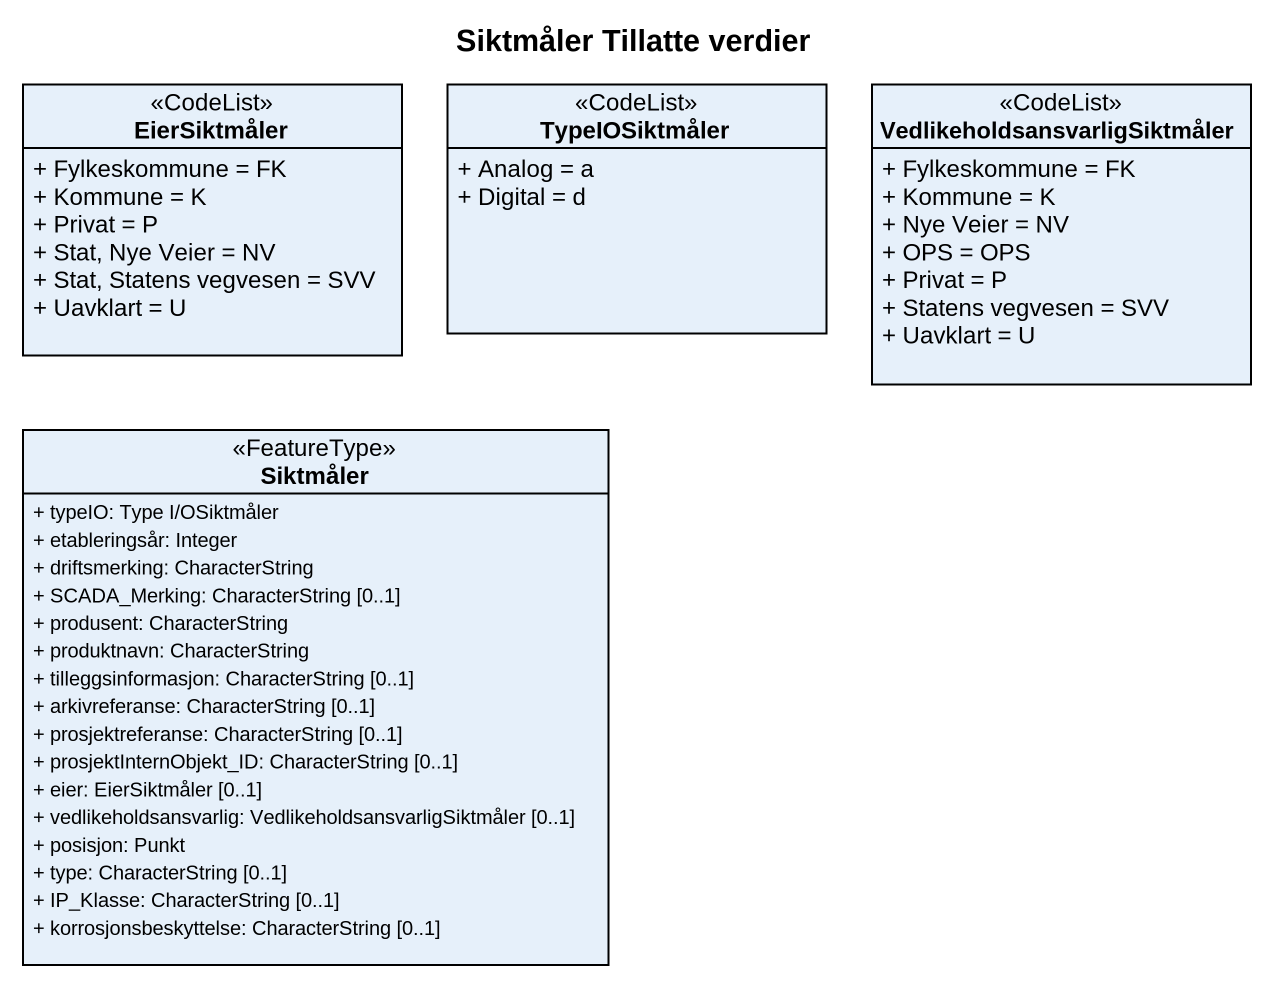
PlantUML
@startuml
title Siktmåler Tillatte verdier
hide circle
hide empty members
skinparam classAttributeIconSize 0
class EierSiktmåler <<CodeList>> {
  + Fylkeskommune = FK
  + Kommune = K
  + Privat = P
  + Stat, Nye Veier = NV
  + Stat, Statens vegvesen = SVV
  + Uavklart = U
}
class TypeIOSiktmåler <<CodeList>> {
  + Analog = a
  + Digital = d
}
class "VedlikeholdsansvarligSiktmåler" as VedlikeholdsansvarligSiktmål <<CodeList>> {
  + Fylkeskommune = FK
  + Kommune = K
  + Nye Veier = NV
  + OPS = OPS
  + Privat = P
  + Statens vegvesen = SVV
  + Uavklart = U
}
class Siktmåler <<FeatureType>> {
  + typeIO: Type I/OSiktmåler
  + etableringsår: Integer
  + driftsmerking: CharacterString
  + SCADA_Merking: CharacterString [0..1]
  + produsent: CharacterString
  + produktnavn: CharacterString
  + tilleggsinformasjon: CharacterString [0..1]
  + arkivreferanse: CharacterString [0..1]
  + prosjektreferanse: CharacterString [0..1]
  + prosjektInternObjekt_ID: CharacterString [0..1]
  + eier: EierSiktmåler [0..1]
  + vedlikeholdsansvarlig: VedlikeholdsansvarligSiktmåler [0..1]
  + posisjon: Punkt
  + type: CharacterString [0..1]
  + IP_Klasse: CharacterString [0..1]
  + korrosjonsbeskyttelse: CharacterString [0..1]
}
@enduml
